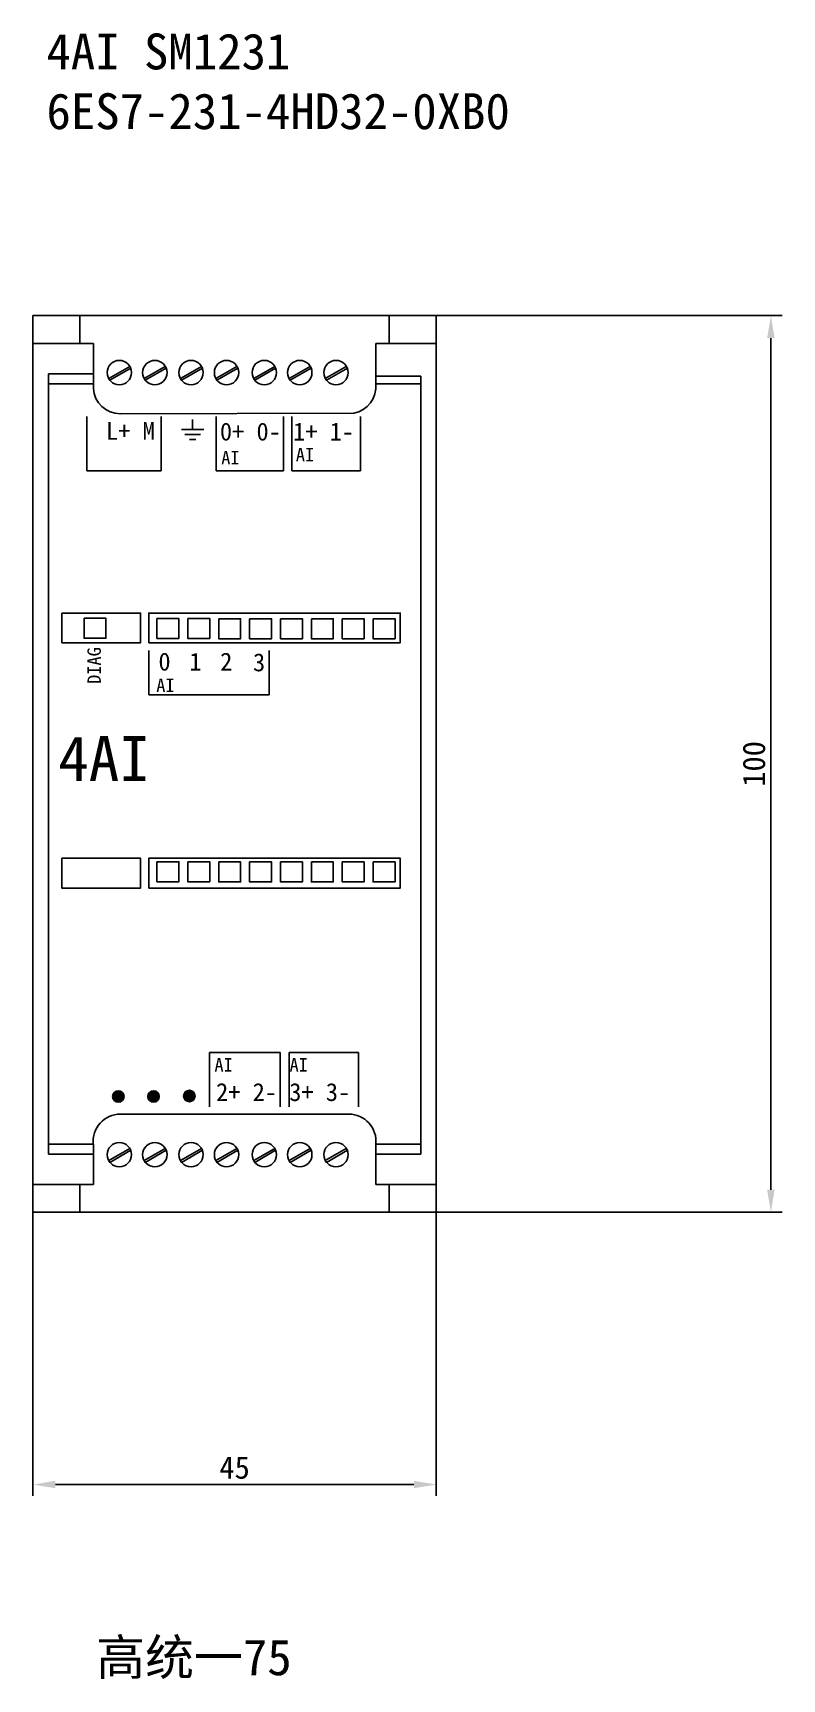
# Model space of a CAD drawing. Header units: millimetres. Extents: x 983 to 2111, y 2638 to 4457.
# Drawn here: x 1304.8 to 1388.4, y 3126.6 to 3310.3 of the extents above; entities that cross this region are included whole.
import ezdxf

# ---------------------------------------------------------------- set-up
doc = ezdxf.new("R2010")
doc.units = ezdxf.units.MM
doc.styles.get("Standard").update_dxf_attribs({"font": ''})
doc.styles.get('Standard').set_extended_font_data('SimSun')
doc.dimstyles.new('ISO-25', dxfattribs={"dimtxt": 2.5, "dimasz": 2.5, "dimexe": 1.25, "dimexo": 0.625, "dimtad": 1, "dimtxsty": 'Standard', "dimcen": 2.5, "dimadec": 0, "dimazin": 0, "dimtfac": 1, "dimtmove": 0, "dimatfit": 3, "dimfxl": 1, "dimarcsym": 0})

# ---------------------------------------------------------------- blocks, each defined once
blk = doc.blocks.new('*D171')
at = {"color": 0, "lineweight": -2, "transparency": 16777216}
for p, q in [((1304.8, 3224.75), (1304.8, 3147.09)), ((1349.8, 3224.75), (1349.8, 3147.09)), ((1307.3, 3148.34), (1347.3, 3148.34))]:
    blk.add_line(p, q, dxfattribs=at)
at = {"color": 0, "lineweight": -3, "transparency": 16777216}
for points in [[(1307.3, 3148.76), (1307.3, 3147.93), (1304.8, 3148.34)], [(1347.3, 3148.76), (1347.3, 3147.93), (1349.8, 3148.34)]]:
    blk.add_solid(points, dxfattribs=at)
at = {"layer": 'Defpoints', "color": 0, "lineweight": -3, "transparency": 16777216}
for p in [(1304.8, 3225.38), (1349.8, 3225.38), (1349.8, 3148.34)]:
    blk.add_point(p, dxfattribs=at)
at = {"color": 0, "lineweight": -3, "transparency": 16777216, "insert": (1327.3, 3150.22), "char_height": 2.5, "attachment_point": 5}
blk.add_mtext('45', dxfattribs=at)
blk = doc.blocks.new('*D172')
at = {"color": 0, "lineweight": -2, "transparency": 16777216}
for p, q in [((1333.78, 3278.72), (1388.38, 3278.72)), ((1387.13, 3276.22), (1387.13, 3181.22)), ((1333.78, 3178.72), (1388.38, 3178.72))]:
    blk.add_line(p, q, dxfattribs=at)
at = {"color": 0, "lineweight": -3, "transparency": 16777216}
for points in [[(1386.71, 3276.22), (1387.55, 3276.22), (1387.13, 3278.72)], [(1386.71, 3181.22), (1387.55, 3181.22), (1387.13, 3178.72)]]:
    blk.add_solid(points, dxfattribs=at)
at = {"layer": 'Defpoints', "color": 0, "lineweight": -3, "transparency": 16777216}
for p in [(1333.16, 3278.72), (1333.16, 3178.72), (1387.13, 3178.72)]:
    blk.add_point(p, dxfattribs=at)
at = {"color": 0, "lineweight": -3, "transparency": 16777216, "insert": (1385.25, 3228.72), "char_height": 2.5, "attachment_point": 5, "rotation": 90}
blk.add_mtext('100', dxfattribs=at)
blk = doc.blocks.new('4AI')
at = {"lineweight": -3}
for p, q in [((1310.04, 3275.63), (1311.54, 3275.63)), ((1311.54, 3275.63), (1311.54, 3272.22)), ((1311.54, 3272.22), (1311.54, 3275.63)), ((1344.56, 3275.63), (1343.06, 3275.63)), ((1343.06, 3275.63), (1343.06, 3271.12)), ((1311.54, 3272.22), (1306.54, 3272.22)), ((1306.54, 3272.22), (1306.54, 3195.14)), ((1311.54, 3272.22), (1311.54, 3271.12)), ((1343.06, 3271.12), (1343.06, 3271.96)), ((1343.06, 3271.96), (1348.06, 3271.96)), ((1348.06, 3271.96), (1348.06, 3271.12)), ((1311.54, 3271.12), (1306.54, 3271.12)), ((1311.55, 3270.6), (1311.54, 3271.67)), ((1343.06, 3271.12), (1348.06, 3271.12)), ((1348.06, 3271.12), (1348.06, 3241.97)), ((1310.81, 3267.46), (1310.81, 3261.41)), ((1314.54, 3267.78), (1340.6, 3267.83)), ((1319.11, 3261.41), (1319.11, 3267.46)), ((1322.62, 3266.02), (1322.62, 3267.15)), ((1325.26, 3261.41), (1325.26, 3267.46)), ((1332.74, 3261.41), (1332.74, 3267.46)), ((1333.7, 3267.46), (1333.7, 3261.41)), ((1341.33, 3261.41), (1341.33, 3267.46)), ((1322.62, 3266.02), (1321.37, 3266.02)), ((1321.37, 3266.02), (1322.62, 3266.02)), ((1322.62, 3265.48), (1321.73, 3265.48)), ((1322.62, 3264.92), (1322.27, 3264.92)), ((1322.62, 3266.02), (1323.87, 3266.02)), ((1323.51, 3265.48), (1322.62, 3265.48)), ((1322.97, 3264.92), (1322.62, 3264.92)), ((1310.81, 3261.41), (1319.11, 3261.41)), ((1325.26, 3261.41), (1332.74, 3261.41)), ((1333.7, 3261.41), (1341.33, 3261.41)), ((1317.72, 3236.42), (1317.72, 3241.37)), ((1317.72, 3241.37), (1317.72, 3236.42)), ((1331.15, 3236.42), (1331.15, 3241.37)), ((1348.06, 3186.31), (1348.06, 3241.97)), ((1317.72, 3236.42), (1331.15, 3236.42)), ((1317.72, 3236.42), (1331.15, 3236.42)), ((1306.54, 3185.21), (1306.54, 3195.14)), ((1324.49, 3190.48), (1324.49, 3196.53)), ((1324.49, 3196.53), (1332.39, 3196.53)), ((1332.39, 3196.53), (1332.39, 3190.48)), ((1333.37, 3190.48), (1333.37, 3196.53)), ((1333.37, 3196.53), (1341.14, 3196.53)), ((1341.14, 3196.53), (1341.14, 3190.48)), ((1314.54, 3189.66), (1340.06, 3189.66)), ((1311.54, 3186.31), (1306.54, 3186.31)), ((1311.54, 3185.21), (1311.54, 3186.31)), ((1343.06, 3181.8), (1343.06, 3186.31)), ((1343.06, 3186.31), (1348.06, 3186.31)), ((1343.06, 3186.31), (1343.06, 3185.21)), ((1348.06, 3185.21), (1348.06, 3186.31)), ((1311.54, 3185.21), (1306.54, 3185.21)), ((1311.54, 3181.8), (1311.54, 3185.21)), ((1343.06, 3185.21), (1348.06, 3185.21)), ((1310.04, 3181.8), (1311.54, 3181.8)), ((1344.56, 3181.8), (1343.06, 3181.8))]:
    blk.add_line(p, q, dxfattribs=at)
for points in [[(1304.8, 3178.72), (1349.8, 3178.72), (1349.8, 3278.72), (1304.8, 3278.72)], [(1304.8, 3278.72), (1310.04, 3278.72), (1310.04, 3275.63), (1304.8, 3275.63)], [(1344.56, 3278.72), (1349.8, 3278.72), (1349.8, 3275.63), (1344.56, 3275.63)], [(1313.26, 3271.7), (1315.6, 3273.05), (1315.71, 3272.86), (1313.37, 3271.51)], [(1317.22, 3271.7), (1319.56, 3273.05), (1319.67, 3272.86), (1317.33, 3271.51)], [(1321.26, 3271.7), (1323.6, 3273.05), (1323.71, 3272.86), (1321.37, 3271.51)], [(1325.22, 3271.7), (1327.56, 3273.05), (1327.67, 3272.86), (1325.33, 3271.51)], [(1329.43, 3271.7), (1331.77, 3273.05), (1331.88, 3272.86), (1329.54, 3271.51)], [(1333.38, 3271.7), (1335.72, 3273.05), (1335.83, 3272.86), (1333.49, 3271.51)], [(1337.42, 3271.7), (1339.76, 3273.05), (1339.88, 3272.86), (1337.54, 3271.51)], [(1308.04, 3245.55), (1316.81, 3245.55), (1316.81, 3242.23), (1308.04, 3242.23)], [(1310.5, 3244.96), (1312.95, 3244.96), (1312.95, 3242.73), (1310.5, 3242.73)], [(1317.72, 3242.23), (1345.78, 3242.23), (1345.78, 3245.55), (1317.72, 3245.55)], [(1318.64, 3244.93), (1321.08, 3244.93), (1321.08, 3242.71), (1318.64, 3242.71)], [(1322.08, 3244.93), (1324.53, 3244.93), (1324.53, 3242.71), (1322.08, 3242.71)], [(1325.53, 3244.92), (1327.97, 3244.92), (1327.97, 3242.69), (1325.53, 3242.69)], [(1328.97, 3244.92), (1331.42, 3244.92), (1331.42, 3242.69), (1328.97, 3242.69)], [(1332.42, 3244.92), (1334.86, 3244.92), (1334.86, 3242.69), (1332.42, 3242.69)], [(1335.86, 3244.92), (1338.31, 3244.92), (1338.31, 3242.69), (1335.86, 3242.69)], [(1339.31, 3244.92), (1341.75, 3244.92), (1341.75, 3242.69), (1339.31, 3242.69)], [(1342.75, 3244.92), (1345.2, 3244.92), (1345.2, 3242.69), (1342.75, 3242.69)], [(1308.04, 3218.19), (1316.81, 3218.19), (1316.81, 3214.87), (1308.04, 3214.87)], [(1317.72, 3214.87), (1345.78, 3214.87), (1345.78, 3218.19), (1317.72, 3218.19)], [(1318.64, 3217.8), (1321.08, 3217.8), (1321.08, 3215.57), (1318.64, 3215.57)], [(1322.08, 3217.8), (1324.53, 3217.8), (1324.53, 3215.57), (1322.08, 3215.57)], [(1325.53, 3217.79), (1327.97, 3217.79), (1327.97, 3215.56), (1325.53, 3215.56)], [(1328.97, 3217.79), (1331.42, 3217.79), (1331.42, 3215.56), (1328.97, 3215.56)], [(1332.42, 3217.79), (1334.86, 3217.79), (1334.86, 3215.56), (1332.42, 3215.56)], [(1335.86, 3217.79), (1338.31, 3217.79), (1338.31, 3215.56), (1335.86, 3215.56)], [(1339.31, 3217.79), (1341.75, 3217.79), (1341.75, 3215.56), (1339.31, 3215.56)], [(1342.75, 3217.79), (1345.2, 3217.79), (1345.2, 3215.56), (1342.75, 3215.56)], [(1313.26, 3184.47), (1315.6, 3185.82), (1315.71, 3185.62), (1313.37, 3184.27)], [(1317.22, 3184.47), (1319.56, 3185.82), (1319.67, 3185.62), (1317.33, 3184.27)], [(1321.26, 3184.47), (1323.6, 3185.82), (1323.71, 3185.62), (1321.37, 3184.27)], [(1325.22, 3184.47), (1327.56, 3185.82), (1327.67, 3185.62), (1325.33, 3184.27)], [(1329.43, 3184.47), (1331.77, 3185.82), (1331.88, 3185.62), (1329.54, 3184.27)], [(1333.38, 3184.47), (1335.72, 3185.82), (1335.83, 3185.62), (1333.49, 3184.27)], [(1337.42, 3184.47), (1339.76, 3185.82), (1339.88, 3185.62), (1337.54, 3184.27)], [(1304.8, 3181.8), (1310.04, 3181.8), (1310.04, 3178.72), (1304.8, 3178.72)], [(1344.56, 3181.8), (1349.8, 3181.8), (1349.8, 3178.72), (1344.56, 3178.72)]]:
    blk.add_lwpolyline(points, close=True, dxfattribs=at)
for centre, radius in [((1314.44, 3272.37), 1.36), ((1318.4, 3272.37), 1.36), ((1322.44, 3272.37), 1.36), ((1326.4, 3272.37), 1.36), ((1330.61, 3272.37), 1.36), ((1334.57, 3272.37), 1.36), ((1338.61, 3272.37), 1.36), ((1314.33, 3191.63), 0.636), ((1314.33, 3191.63), 0.636), ((1314.33, 3191.63), 0.636), ((1314.33, 3191.63), 0.585), ((1314.33, 3191.63), 0.527), ((1314.33, 3191.63), 0.527), ((1314.33, 3191.63), 0.479), ((1314.33, 3191.63), 0.426), ((1314.33, 3191.63), 0.372), ((1314.33, 3191.63), 0.309), ((1314.33, 3191.63), 0.258), ((1314.33, 3191.63), 0.207), ((1314.33, 3191.63), 0.154), ((1314.33, 3191.63), 0.116), ((1314.33, 3191.63), 0.0731), ((1314.33, 3191.63), 0.0407), ((1318.26, 3191.63), 0.636), ((1318.26, 3191.63), 0.636), ((1318.26, 3191.63), 0.636), ((1318.26, 3191.63), 0.585), ((1318.26, 3191.63), 0.527), ((1318.26, 3191.63), 0.527), ((1318.26, 3191.63), 0.479), ((1318.26, 3191.63), 0.426), ((1318.26, 3191.63), 0.372), ((1318.26, 3191.63), 0.309), ((1318.26, 3191.63), 0.258), ((1318.26, 3191.63), 0.207), ((1318.26, 3191.63), 0.154), ((1318.26, 3191.63), 0.116), ((1318.26, 3191.63), 0.0731), ((1318.26, 3191.63), 0.0407), ((1322.25, 3191.68), 0.636), ((1322.25, 3191.68), 0.636), ((1322.25, 3191.68), 0.636), ((1322.25, 3191.68), 0.585), ((1322.25, 3191.68), 0.527), ((1322.25, 3191.68), 0.527), ((1322.25, 3191.68), 0.479), ((1322.25, 3191.68), 0.426), ((1322.25, 3191.68), 0.372), ((1322.25, 3191.68), 0.309), ((1322.25, 3191.68), 0.258), ((1322.25, 3191.68), 0.207), ((1322.25, 3191.68), 0.154), ((1322.25, 3191.68), 0.116), ((1322.25, 3191.68), 0.0731), ((1322.25, 3191.68), 0.0407), ((1314.44, 3185.14), 1.36), ((1318.4, 3185.14), 1.36), ((1322.44, 3185.14), 1.36), ((1326.4, 3185.14), 1.36), ((1330.61, 3185.14), 1.36), ((1334.57, 3185.14), 1.36), ((1338.61, 3185.14), 1.36)]:
    blk.add_circle(centre, radius, dxfattribs=at)
for centre, radius, start, end in [((1314.54, 3270.78), 3, 183.3653, 270), ((1340.04, 3270.81), 3.03, 280.6413, 5.9438), ((1314.55, 3186.63), 3.03, 90.22, 185.9772), ((1340.04, 3186.63), 3.03, 354.0229, 89.78)]:
    blk.add_arc(centre, radius, start, end, dxfattribs=at)
at = {"lineweight": -3, "attachment_point": 1}
for s, width, insert, char_height in [('L+ M', 20.5662, (1312.96, 3266.87), 2), ('0+ 0- 1+ 1-', 20.5662, (1325.66, 3266.79), 2), ('AI ', 2, (1325.81, 3263.63), 1.5), ('AI ', 2, (1334.13, 3263.97), 1.5), ('0 ', 2, (1318.8, 3241.13), 2), ('1 ', 2, (1322.24, 3241.13), 2), ('2 ', 2, (1325.69, 3241.13), 2), ('3', 2, (1329.35, 3241.05), 2), ('AI', 6.8613, (1318.56, 3238.24), 1.5), ('4AI', 20.0767, (1307.63, 3231.83), 5), ('AI ', 2, (1325.05, 3195.91), 1.5), ('AI ', 2, (1333.43, 3195.91), 1.5), ('2+ 2- 3+ 3- ', 23.1096, (1325.23, 3193.12), 2)]:
    blk.add_mtext_dynamic_manual_height_columns(s, width=width, gutter_width=12.5, heights=[0], dxfattribs=dict(at, insert=insert, char_height=char_height))
at = {"lineweight": -3, "insert": (1310.88, 3237.65), "char_height": 1.5, "attachment_point": 1, "rotation": 90}
blk.add_mtext_dynamic_manual_height_columns('DIAG', width=6.8613, gutter_width=12.5, heights=[0], dxfattribs=at)

msp = doc.modelspace()

# ---------------------------------------------------------------- block references
at = {"lineweight": -3}
msp.add_blockref('4AI', (0, 0), dxfattribs=at)

# ---------------------------------------------------------------- texts
at = {"lineweight": -3, "char_height": 4, "attachment_point": 1}
for s, insert in [('4AI SM1231\\P6ES7-231-4HD32-0XB0', (1306.309, 3310.19)), ('高统一75', (1311.859, 3131.075))]:
    msp.add_mtext_dynamic_manual_height_columns(s, width=71.44489, gutter_width=12.5, heights=[0], dxfattribs=dict(at, insert=insert))

# ---------------------------------------------------------------- dimensions: what is measured, and where the dimension line sits
at = {"lineweight": -3}
dim = msp.add_linear_dim(base=(1387.129, 3178.717), p1=(1333.159, 3278.717), p2=(1333.159, 3178.717), angle=90, dimstyle='ISO-25', dxfattribs=at)
dim.commit()
dim.dimension.update_dxf_attribs({"geometry": '*D172', "text_midpoint": (1385.254, 3228.717)})
dim = msp.add_linear_dim(base=(1349.798, 3148.342), p1=(1304.798, 3225.377), p2=(1349.798, 3225.377), dimstyle='ISO-25', dxfattribs=at)
dim.commit()
dim.dimension.update_dxf_attribs({"geometry": '*D171', "text_midpoint": (1327.298, 3150.217)})

doc.saveas('drawing.dxf')
